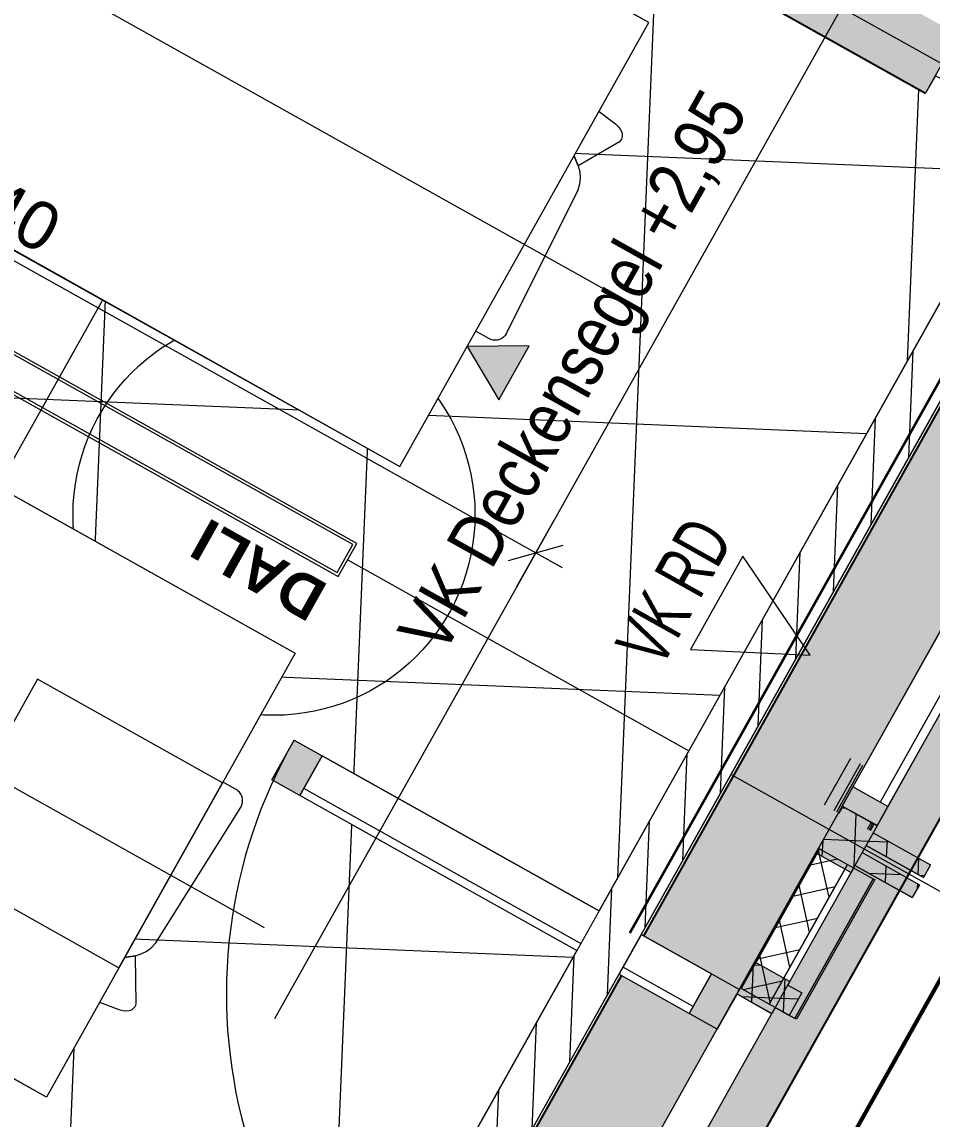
# Model space of a CAD drawing. Header units: metres. Extents: x -27.1 to 50.1, y 105.7 to 163.4.
# Drawn here: x 0.913 to 2.611, y 131.732 to 133.781 of the extents above; entities that cross this region are included whole.
import ezdxf

# ---------------------------------------------------------------- set-up
doc = ezdxf.new("R2010")
doc.units = ezdxf.units.M
doc.header["$MEASUREMENT"] = 0
for name, pattern in [('Achse', [0.0023, 0.0015, -0.0008]), ('Punktlinie', [0.0035, 0, -0.0035]), ('Strichlinie_ eng', [0.0023, 0.0015, -0.0008]), ('Strichpunktlinie', [0.006703, 0.003528, -0.001764, 0, -0.001411]), ('Wipeout_Contour', [1, 0, -1])]:
    doc.linetypes.add(name, pattern=pattern)
for name, color, linetype in [('00  Raster', 7, 'Continuous'), ('00  Raster Ausbau', 7, 'Continuous'), ('10  Fassade', 7, 'Continuous'), ('10  Fassade_Deckschraffur', 7, 'Continuous'), ('10  Fassade_Schnittschraffur', 7, 'Continuous'), ('10  Wand Massiv_Deckschraffur', 7, 'Continuous'), ('10  Wand Massiv_Fenster', 7, 'Continuous'), ('20  Deckensegel', 7, 'Continuous'), ('20  Deckenspiegel + Einbauten', 7, 'Continuous'), ('20  Möbel', 7, 'Continuous'), ('40  Bemaßung 1_ 50 Deckenspiegel', 7, 'Continuous'), ('40  Text Deckenspiegel', 7, 'Continuous'), ('40  Text Statik', 7, 'Continuous'), ('Neubau_20  Decke Abhangdecke', 7, 'Continuous'), ('Neubau_20  Decke Abhangdecke_Deckschraffur', 7, 'Continuous'), ('Neubau_20  Deckenspiegel + Einbauten', 7, 'Continuous'), ('Neubau_20 Wand Leichtbau MIETERAUSBAU', 7, 'Continuous'), ('Neubau_20 Wand Leichtbau MIETERAUSBAU_Schnittschraffur', 7, 'Continuous'), ('Neubau_40  Text Deckenspiegel', 7, 'Continuous'), ('Neubau_40  Text Statik', 7, 'Continuous')]:
    doc.layers.add(name, color=color, linetype=linetype)
doc.styles.add('ERSTELLTER_STIL_1', font='arial.ttf')
doc.styles.add('ERSTELLTER_STIL_2', font='arial.ttf')
doc.styles.add('ERSTELLTER_STIL_3', font='')
doc.styles.get('ERSTELLTER_STIL_3').set_extended_font_data('Arial Narrow')
pattern_1 = [(87.605446, (0, 0), (-0.059947608, 0.00250684), []), (177.605446, (0, 0), (0.00250684, 0.059947608), [])]

msp = doc.modelspace()

# ---------------------------------------------------------------- wipeouts: each hides what was drawn before it
at = {"color": 254, "linetype": 'Wipeout_Contour', "lineweight": 0, "ltscale": 578.896248}
msp.add_wipeout([(1.5068, 161.8649), (-18.3925, 126.3498), (-18.2219, 126.2542), (1.6769, 161.7686)], dxfattribs=at).dxf.layer = '10  Fassade_Deckschraffur'

# ---------------------------------------------------------------- next in the draw order: wipeouts: each hides what was drawn before it
at = {"color": 254, "linetype": 'Wipeout_Contour', "lineweight": 0, "ltscale": 579.750368}
msp.add_wipeout([(1.2236, 162.0253), (-18.6764, 126.5088), (-18.6188, 126.4766), (1.2811, 161.9927)], dxfattribs=at).dxf.layer = '10  Fassade_Deckschraffur'

# ---------------------------------------------------------------- next in the draw order: wipeouts: each hides what was drawn before it
at = {"color": 254, "linetype": 'Wipeout_Contour', "lineweight": 0, "ltscale": 579.478915}
msp.add_wipeout([(-18.4602, 126.3877), (1.4393, 161.9032), (1.2811, 161.9927), (-18.6188, 126.4766)], dxfattribs=at).dxf.layer = '10  Fassade_Deckschraffur'

# ---------------------------------------------------------------- next in the draw order: wipeouts: each hides what was drawn before it
at = {"color": 254, "linetype": 'Wipeout_Contour', "lineweight": 0, "ltscale": 579.276268}
msp.add_wipeout([(1.4393, 161.9032), (-18.4602, 126.3877), (-18.4575, 126.3862), (1.4419, 161.9017)], dxfattribs=at).dxf.layer = '10  Fassade_Deckschraffur'

# ---------------------------------------------------------------- next in the draw order: wipeouts: each hides what was drawn before it
at = {"color": 254, "linetype": 'Wipeout_Contour', "lineweight": 0, "ltscale": 579.199344}
msp.add_wipeout([(1.4446, 161.9001), (-18.4548, 126.3847), (-18.4016, 126.3549), (1.4977, 161.8701)], dxfattribs=at).dxf.layer = '10  Fassade_Deckschraffur'

# ---------------------------------------------------------------- next in the draw order: wipeouts: each hides what was drawn before it
at = {"color": 254, "linetype": 'Wipeout_Contour', "lineweight": 0, "ltscale": 579.127053}
msp.add_wipeout([(-18.3972, 126.3524), (1.5021, 161.8676), (1.4977, 161.8701), (-18.4016, 126.3549)], dxfattribs=at).dxf.layer = '10  Fassade_Deckschraffur'

# ---------------------------------------------------------------- next in the draw order: wipeouts: each hides what was drawn before it
at = {"color": 254, "linetype": 'Wipeout_Contour', "lineweight": 0, "ltscale": 579.115674}
msp.add_wipeout([(1.5021, 161.8676), (-18.3972, 126.3524), (-18.3925, 126.3498), (1.5068, 161.8649)], dxfattribs=at).dxf.layer = '10  Fassade_Deckschraffur'

# ---------------------------------------------------------------- next in the draw order: wipeouts: each hides what was drawn before it
at = {"color": 254, "linetype": 'Wipeout_Contour', "lineweight": 0, "ltscale": 557.174827}
msp.add_wipeout([(11.1047, 148.1939), (0.9449, 130.0612), (1.1155, 129.9656), (11.2753, 148.0983)], dxfattribs=at).dxf.layer = '10  Fassade_Deckschraffur'

# ---------------------------------------------------------------- next in the draw order: linework, layer by layer
at = {"layer": '20  Möbel', "color": 9, "linetype": 'Continuous', "lineweight": 18, "ltscale": 1000, "flags": 128}
msp.add_lwpolyline([(0.7835, 133.4227), (1.0517, 133.2894), (1.0551, 133.287), (1.058, 133.2842), (1.0604, 133.2808), (1.0622, 133.2771), (1.0633, 133.2731), (1.0637, 133.269), (1.0634, 133.2648), (1.0624, 133.2608), (1.0606, 133.257), (0.8838, 132.9414)], dxfattribs=at)

# ---------------------------------------------------------------- next in the draw order: wipeouts: each hides what was drawn before it
at = {"color": 254, "linetype": 'Wipeout_Contour', "lineweight": 0, "ltscale": 556.471619}
msp.add_wipeout([(11.5016, 147.9715), (1.3418, 129.8388), (1.3994, 129.8065), (11.5592, 147.9392)], dxfattribs=at).dxf.layer = '10  Fassade_Deckschraffur'

# ---------------------------------------------------------------- next in the draw order: wipeouts: each hides what was drawn before it
at = {"color": 254, "linetype": 'Wipeout_Contour', "lineweight": 0, "ltscale": 556.861201}
msp.add_wipeout([(11.3404, 148.0618), (1.1805, 129.9291), (1.1832, 129.9277), (11.343, 148.0604)], dxfattribs=at).dxf.layer = '10  Fassade_Deckschraffur'

# ---------------------------------------------------------------- next in the draw order: wipeouts: each hides what was drawn before it
at = {"color": 254, "linetype": 'Wipeout_Contour', "lineweight": 0, "ltscale": 556.694508}
msp.add_wipeout([(1.1832, 129.9277), (1.3418, 129.8388), (11.5016, 147.9715), (11.343, 148.0604)], dxfattribs=at).dxf.layer = '10  Fassade_Deckschraffur'

# ---------------------------------------------------------------- next in the draw order: wipeouts: each hides what was drawn before it
at = {"color": 254, "linetype": 'Wipeout_Contour', "lineweight": 0, "ltscale": 556.924558}
msp.add_wipeout([(11.2844, 148.0932), (1.1246, 129.9605), (1.1778, 129.9307), (11.3376, 148.0634)], dxfattribs=at).dxf.layer = '10  Fassade_Deckschraffur'

# ---------------------------------------------------------------- next in the draw order: wipeouts: each hides what was drawn before it
at = {"color": 254, "linetype": 'Wipeout_Contour', "lineweight": 0, "ltscale": 556.984181}
msp.add_wipeout([(1.1246, 129.9605), (11.2844, 148.0932), (11.28, 148.0957), (1.1202, 129.963)], dxfattribs=at).dxf.layer = '10  Fassade_Deckschraffur'

# ---------------------------------------------------------------- next in the draw order: wipeouts: each hides what was drawn before it
at = {"color": 254, "linetype": 'Wipeout_Contour', "lineweight": 0, "ltscale": 556.993566}
msp.add_wipeout([(1.1155, 129.9656), (1.1202, 129.963), (11.28, 148.0957), (11.2753, 148.0983)], dxfattribs=at).dxf.layer = '10  Fassade_Deckschraffur'

# ---------------------------------------------------------------- next in the draw order: hatches: boundary and pattern name
at = {"layer": '10  Fassade_Schnittschraffur', "linetype": 'Continuous', "lineweight": 0, "true_color": 0xffffff}
msp.add_hatch(color=7, dxfattribs=at).paths.add_polyline_path([(2.6084, 132.2068), (2.5016, 132.2667), (2.4881, 132.2427), (2.595, 132.1829)])
at = {"layer": '10  Fassade_Schnittschraffur', "linetype": 'Continuous', "lineweight": 13, "true_color": 0x000100}
h = msp.add_hatch(dxfattribs=at)
h.set_pattern_fill('Dämmung__hart_1_0001', color=98, style=0, pattern_type=2)
h.set_pattern_definition(pattern_1)
h.paths.add_polyline_path([(2.6084, 132.2068), (2.5016, 132.2667), (2.4881, 132.2427), (2.595, 132.1829)])
at = {"layer": '10  Wand Massiv_Deckschraffur', "linetype": 'Continuous', "lineweight": 0, "true_color": 0xffffff}
msp.add_hatch(color=7, dxfattribs=at).paths.add_polyline_path([(1.272, 129.8779), (11.4318, 148.0106), (11.2573, 148.1084), (11.1047, 148.1939), (0.9448, 130.0612), (1.0975, 129.9757)])
at = {"layer": 'Neubau_20  Decke Abhangdecke_Deckschraffur', "linetype": 'Continuous', "lineweight": 18, "true_color": 0xdcff15}
h = msp.add_hatch(dxfattribs=at)
h.set_pattern_fill('Bauliche_Anlagen__geplan_55', color=60, style=0, pattern_type=2)
h.set_pattern_definition([(87.60545, (0, 0), (-0.4995634, 0.0208903), []), (177.60545, (0, 0), (0.0208903, 0.4995634), [])])
h.paths.add_polyline_path([(-2.0726, 136.2653), (-3.9973, 132.8303), (0.6744, 130.2127), (0.862, 130.1076), (2.805, 133.5754), (2.6174, 133.6805), (2.5991, 133.6478)])
at = {"layer": 'Neubau_20 Wand Leichtbau MIETERAUSBAU_Schnittschraffur', "linetype": 'Continuous', "lineweight": 18}
msp.add_hatch(color=9, dxfattribs=at).paths.add_polyline_path([(-2.0726, 136.2653), (2.5991, 133.6478), (2.6602, 133.7568), (-2.0115, 136.3744)])
at = {"layer": 'Neubau_40  Text Deckenspiegel', "linetype": 'Continuous', "lineweight": 0, "true_color": 0xffffff}
msp.add_hatch(color=7, dxfattribs=at).paths.add_polyline_path([(1.7437, 133.1748), (1.8027, 133.0755), (1.8592, 133.1763)])

# ---------------------------------------------------------------- next in the draw order: linework, layer by layer
at = {"layer": '00  Raster Ausbau', "color": 9, "linetype": 'Achse', "lineweight": 18, "ltscale": 1000}
msp.add_line((3.0527, 133.4652), (2.1803, 133.954), dxfattribs=at)
at = {"layer": '10  Fassade', "color": 255, "linetype": 'Punktlinie', "lineweight": 18, "ltscale": 1000}
msp.add_line((11.2573, 148.1084), (1.0975, 129.9757), dxfattribs=at)
at = {"layer": '10  Fassade', "color": 7, "linetype": 'Continuous', "lineweight": 13, "ltscale": 1000}
for p, q in [((2.5016, 132.2667), (2.6084, 132.2068)), ((2.4881, 132.2427), (2.4808, 132.2296)), ((2.4808, 132.2296), (2.5877, 132.1698)), ((2.4881, 132.2427), (2.595, 132.1829)), ((2.6084, 132.2068), (2.595, 132.1829)), ((2.5877, 132.1698), (2.5742, 132.1458)), ((2.3684, 131.9677), (2.3449, 131.9258))]:
    msp.add_line(p, q, dxfattribs=at)
at = {"layer": '10  Fassade', "color": 255, "linetype": 'Punktlinie', "lineweight": 18, "ltscale": 1000, "flags": 128}
for points in [[(11.1047, 148.1939), (0.9449, 130.0612)], [(11.2753, 148.0983), (1.1155, 129.9656)], [(11.28, 148.0957), (1.1202, 129.963)], [(11.2844, 148.0932), (1.1246, 129.9605)], [(11.3376, 148.0634), (1.1778, 129.9307)], [(11.3404, 148.0618), (1.1805, 129.9291)], [(11.343, 148.0604), (1.1832, 129.9277)], [(11.5016, 147.9715), (1.3418, 129.8388)], [(11.5592, 147.9392), (1.3994, 129.8065)]]:
    msp.add_lwpolyline(points, dxfattribs=at)
at = {"layer": '10  Fassade', "color": 7, "linetype": 'Strichlinie_ eng', "lineweight": 18, "ltscale": 1000, "flags": 128}
for points in [[(1.1237, 129.961), (1.545, 130.713), (1.7591, 131.0951), (2.2638, 131.9959), (2.419, 132.2728), (2.8648, 133.0685), (3.0789, 133.4506), (3.5836, 134.3513), (3.7388, 134.6283), (4.1846, 135.4239), (4.3987, 135.806), (4.9034, 136.7068), (5.0586, 136.9838), (5.5044, 137.7794), (5.7185, 138.1615), (6.2231, 139.0622), (6.3783, 139.3392), (6.8241, 140.1349), (7.0382, 140.517), (7.5429, 141.4177), (7.6981, 141.6947), (8.1439, 142.4903), (8.358, 142.8724), (8.8627, 143.7732), (9.0179, 144.0502), (9.4637, 144.8458), (9.6778, 145.2279), (10.1825, 146.1286), (10.3377, 146.4056), (10.7834, 147.2012), (10.9975, 147.5833), (11.2835, 148.0937)], [(1.1891, 129.9243), (1.6105, 130.6763), (1.8246, 131.0585), (2.3293, 131.9592), (2.4844, 132.2362), (2.9302, 133.0318), (3.1443, 133.4139), (3.649, 134.3147), (3.8042, 134.5916), (4.25, 135.3873), (4.4641, 135.7694), (4.9688, 136.6701), (5.124, 136.9471), (5.5698, 137.7427), (5.7839, 138.1248), (6.2886, 139.0256), (6.4438, 139.3026), (6.8896, 140.0982), (7.1037, 140.4803), (7.6083, 141.381), (7.7635, 141.658), (8.2093, 142.4537), (8.4234, 142.8358), (8.9281, 143.7365), (9.0833, 144.0135), (9.5291, 144.8091), (9.7432, 145.1912), (10.2479, 146.092), (10.4031, 146.369), (10.8489, 147.1646), (11.063, 147.5467), (11.3489, 148.057)], [(2.5016, 132.2667), (2.6084, 132.2068)], [(2.4808, 132.2296), (2.5877, 132.1698)], [(2.595, 132.1829), (2.4881, 132.2427)], [(2.5742, 132.1458), (2.4673, 132.2057)], [(2.6084, 132.2068), (2.595, 132.1829)], [(2.5877, 132.1698), (2.5742, 132.1458)], [(2.3422, 131.9823), (2.3684, 131.9677)], [(2.3684, 131.9677), (2.3449, 131.9258)], [(2.3449, 131.9258), (2.3187, 131.9404)]]:
    msp.add_lwpolyline(points, dxfattribs=at)
at = {"layer": '10  Wand Massiv_Fenster', "color": 7, "linetype": 'Continuous', "lineweight": 25, "ltscale": 1000}
for p, q in [((11.1047, 148.1939), (0.9448, 130.0612)), ((11.4318, 148.0106), (1.272, 129.8779))]:
    msp.add_line(p, q, dxfattribs=at)
at = {"layer": '20  Möbel', "color": 9, "linetype": 'Continuous', "lineweight": 18, "ltscale": 1000, "flags": 128}
for points in [[(1.8873, 133.682), (1.9351, 133.6525), (1.9828, 133.6194), (2.0207, 133.5906), (2.0255, 133.5855), (2.0293, 133.5805), (2.0322, 133.575), (2.0329, 133.5724), (2.0332, 133.5696), (2.0331, 133.5669), (2.0325, 133.5642), (2.0314, 133.5617), (2.03, 133.5594), (2.0282, 133.5573), (1.9508, 133.5119), (1.9396, 133.5396), (1.9234, 133.5649), (1.9029, 133.5868), (1.8786, 133.6046), (1.7734, 133.6636), (1.7456, 133.675), (1.7162, 133.681), (1.6862, 133.6816), (1.6566, 133.6767), (1.655, 133.7664), (1.6558, 133.769), (1.657, 133.7715), (1.6586, 133.7737), (1.6606, 133.7756), (1.6628, 133.7772), (1.6653, 133.7783), (1.668, 133.7791), (1.6741, 133.7795), (1.6804, 133.7789), (1.6872, 133.7774), (1.7316, 133.7602), (1.7848, 133.7368), (1.8348, 133.7114)], [(1.8786, 133.6046), (1.9029, 133.5868), (1.9234, 133.5649), (1.9396, 133.5396), (1.9508, 133.5119), (1.9538, 133.5007), (1.9547, 133.4892), (1.9534, 133.4777), (1.95, 133.4667), (1.8166, 133.1985), (1.8143, 133.1951), (1.8114, 133.1922), (1.8081, 133.1898), (1.8043, 133.188), (1.8003, 133.1869), (1.7962, 133.1865), (1.7921, 133.1868), (1.7881, 133.1878), (1.7843, 133.1895), (1.4686, 133.3664), (1.4652, 133.3687), (1.4622, 133.3716), (1.4598, 133.375), (1.458, 133.3787), (1.4569, 133.3827), (1.4564, 133.3868), (1.4567, 133.3909), (1.4577, 133.3949), (1.4594, 133.3986), (1.6185, 133.6524), (1.6261, 133.661), (1.6352, 133.6681), (1.6455, 133.6734), (1.6566, 133.6767), (1.6862, 133.6816), (1.7162, 133.681), (1.7456, 133.675), (1.7734, 133.6636), (1.8786, 133.6046)]]:
    msp.add_lwpolyline(points, close=True, dxfattribs=at)
for points in [[(0.9025, 132.1093), (1.0078, 132.0503), (1.0078, 132.0503), (1.0356, 132.039), (1.065, 132.0329), (1.095, 132.0323), (1.1246, 132.0372), (1.1356, 132.0405), (1.1459, 132.0458), (1.155, 132.0529), (1.1626, 132.0615), (1.3217, 132.3153), (1.3234, 132.319), (1.3244, 132.323), (1.3247, 132.3271), (1.3243, 132.3312), (1.3231, 132.3352), (1.3213, 132.3389), (1.3189, 132.3423), (1.3159, 132.3452), (1.3125, 132.3475), (0.9968, 132.5244), (0.9931, 132.5261), (0.989, 132.5271), (0.9849, 132.5274), (0.9808, 132.527), (0.9768, 132.5259), (0.9731, 132.5241), (0.9697, 132.5217), (0.9669, 132.5188), (0.9645, 132.5154), (0.8312, 132.2472)], [(0.8938, 132.0319), (0.9463, 132.0025), (0.9964, 131.9772), (1.0496, 131.9537), (1.0939, 131.9365), (1.1008, 131.935), (1.107, 131.9344), (1.1132, 131.9348), (1.1158, 131.9356), (1.1183, 131.9367), (1.1206, 131.9383), (1.1225, 131.9402), (1.1241, 131.9424), (1.1254, 131.9449), (1.1262, 131.9475), (1.1246, 132.0372), (1.095, 132.0323), (1.065, 132.0329), (1.0356, 132.039), (1.0078, 132.0503), (0.9025, 132.1093)]]:
    msp.add_lwpolyline(points, dxfattribs=at)
at = {"layer": '20  Möbel', "color": 9, "linetype": 'Continuous', "lineweight": 18, "ltscale": 1000}
msp.add_circle((1.3832, 132.8611), 0.375, dxfattribs=at)
at = {"layer": 'Neubau_20  Decke Abhangdecke', "color": 7, "linetype": 'Continuous', "lineweight": 13, "ltscale": 1000, "flags": 128}
msp.add_lwpolyline([(-2.0726, 136.2653), (-3.9973, 132.8303), (0.6744, 130.2127), (0.862, 130.1076), (2.805, 133.5754), (2.6174, 133.6805), (2.5991, 133.6478)], close=True, dxfattribs=at)
at = {"layer": 'Neubau_20 Wand Leichtbau MIETERAUSBAU', "color": 7, "linetype": 'Continuous', "lineweight": 25, "ltscale": 1000, "flags": 128}
msp.add_lwpolyline([(-2.0726, 136.2653), (2.5991, 133.6478)], dxfattribs=at)
at = {"layer": 'Neubau_20 Wand Leichtbau MIETERAUSBAU', "color": 7, "linetype": 'Continuous', "lineweight": 13, "ltscale": 1000, "flags": 128}
msp.add_lwpolyline([(2.6602, 133.7568), (2.5991, 133.6478)], dxfattribs=at)
at = {"layer": 'Neubau_40  Text Deckenspiegel', "color": 7, "linetype": 'Continuous', "lineweight": 18, "ltscale": 1000, "flags": 128}
msp.add_lwpolyline([(1.7437, 133.1748), (1.8027, 133.0755), (1.8592, 133.1763)], close=True, dxfattribs=at)

# ---------------------------------------------------------------- next in the draw order: texts
at = {"layer": '40  Text Deckenspiegel', "color": 7, "linetype": 'Continuous', "lineweight": 18, "insert": (1.6678, 132.6115), "char_height": 0.1, "attachment_point": 4, "rotation": 60.738, "style": 'ERSTELLTER_STIL_3'}
msp.add_mtext('\\A1;{\\pql;\\fArial Narrow|b0|i0|c0|p38;VK Deckensegel +2,95}', dxfattribs=at)

# ---------------------------------------------------------------- next in the draw order: wipeouts: each hides what was drawn before it
at = {"color": 254, "linetype": 'Wipeout_Contour', "lineweight": 0, "ltscale": 530.720671}
msp.add_wipeout([(2.8404, 133.0249), (2.4435, 132.3165), (2.5089, 132.2798), (2.9058, 132.9882)], dxfattribs=at).dxf.layer = '10  Fassade_Deckschraffur'
at = {"color": 254, "linetype": 'Wipeout_Contour', "lineweight": 0, "ltscale": 528.524243}
msp.add_wipeout([(2.3946, 132.2292), (2.2807, 132.026), (2.3461, 131.9893), (2.46, 132.1926)], dxfattribs=at).dxf.layer = '10  Fassade_Deckschraffur'
at = {"color": 254, "linetype": 'Wipeout_Contour', "lineweight": 0, "ltscale": 526.194503}
msp.add_wipeout([(2.247, 131.9658), (1.7811, 131.1344), (1.8466, 131.0977), (2.3124, 131.9291)], dxfattribs=at).dxf.layer = '10  Fassade_Deckschraffur'

# ---------------------------------------------------------------- next in the draw order: hatches: boundary and pattern name
at = {"layer": '10  Fassade', "linetype": 'Continuous', "lineweight": 0, "true_color": 0xffffff}
for points in [[(2.4012, 132.237), (2.3995, 132.238), (2.2533, 131.9771), (2.2551, 131.9761)], [(2.5042, 132.1793), (2.5015, 132.1808), (2.3554, 131.9199), (2.358, 131.9184)]]:
    msp.add_hatch(color=7, dxfattribs=at).paths.add_polyline_path(points)
at = {"layer": '10  Fassade', "linetype": 'Continuous', "lineweight": 13, "true_color": 0x000100}
h = msp.add_hatch(dxfattribs=at)
h.set_pattern_fill('Dämmung__hart_2_0001', color=98, style=0, pattern_type=2)
h.set_pattern_definition([(102.605446, (0, 0), (0.048794801, 0.0109118), []), (192.605446, (0, 0), (-0.0109118, 0.048794801), [])])
h.paths.add_polyline_path([(2.4536, 132.2076), (2.4012, 132.237), (2.2551, 131.9761), (2.3074, 131.9468)])
at = {"layer": '10  Fassade_Schnittschraffur', "linetype": 'Continuous', "lineweight": 0, "true_color": 0xffffff}
for points in [[(2.5742, 132.1458), (2.5877, 132.1698), (2.4808, 132.2296), (2.4673, 132.2057)], [(2.3124, 131.9291), (2.3187, 131.9404), (2.3422, 131.9823), (2.3461, 131.9893), (2.2807, 132.026), (2.247, 131.9658)], [(2.3187, 131.9404), (2.3449, 131.9258), (2.3684, 131.9677), (2.3422, 131.9823)], [(2.2469, 131.9656), (2.3123, 131.9289), (2.247, 131.9658)]]:
    msp.add_hatch(color=7, dxfattribs=at).paths.add_polyline_path(points)
at = {"layer": '10  Fassade_Schnittschraffur', "linetype": 'Continuous', "lineweight": 13, "true_color": 0x000100}
h = msp.add_hatch(dxfattribs=at)
h.set_pattern_fill('Dämmung__hart_1_0001', color=98, style=0, pattern_type=2)
h.set_pattern_definition(pattern_1)
h.paths.add_polyline_path([(2.5742, 132.1458), (2.5877, 132.1698), (2.4808, 132.2296), (2.4673, 132.2057)])
h = msp.add_hatch(dxfattribs=at)
h.set_pattern_fill('Dämmung__hart_1_0001', color=98, style=0, pattern_type=2)
h.set_pattern_definition(pattern_1)
h.paths.add_polyline_path([(2.3124, 131.9291), (2.3187, 131.9404), (2.3422, 131.9823), (2.3461, 131.9893), (2.2807, 132.026), (2.247, 131.9658)])
h = msp.add_hatch(dxfattribs=at)
h.set_pattern_fill('Dämmung__hart_1_0001', color=98, style=0, pattern_type=2)
h.set_pattern_definition(pattern_1)
h.paths.add_polyline_path([(2.3187, 131.9404), (2.3449, 131.9258), (2.3684, 131.9677), (2.3422, 131.9823)])

# ---------------------------------------------------------------- next in the draw order: linework, layer by layer
at = {"layer": '10  Fassade', "color": 7, "linetype": 'Continuous', "lineweight": 13, "ltscale": 1000}
for p, q in [((2.4435, 132.3165), (2.3946, 132.2292)), ((2.5089, 132.2798), (2.5016, 132.2667)), ((2.3946, 132.2292), (2.46, 132.1926)), ((2.4673, 132.2057), (2.46, 132.1926)), ((2.4673, 132.2057), (2.5742, 132.1458)), ((2.2807, 132.026), (2.247, 131.9658)), ((2.2807, 132.026), (2.3461, 131.9893)), ((2.3461, 131.9893), (2.3422, 131.9823)), ((2.3422, 131.9823), (2.3684, 131.9677)), ((2.247, 131.9658), (2.3124, 131.9291)), ((2.3187, 131.9404), (2.3124, 131.9291)), ((2.3187, 131.9404), (2.3449, 131.9258))]:
    msp.add_line(p, q, dxfattribs=at)
at = {"layer": '10  Fassade', "color": 7, "linetype": 'Continuous', "lineweight": 18, "ltscale": 1000, "flags": 128}
for points in [[(2.4435, 132.3165), (2.8404, 133.0249)], [(2.5089, 132.2798), (2.9058, 132.9882)], [(2.2807, 132.026), (2.3946, 132.2292)], [(2.3461, 131.9893), (2.46, 132.1926)], [(1.7811, 131.1344), (2.247, 131.9658)], [(1.8466, 131.0977), (2.3124, 131.9291)]]:
    msp.add_lwpolyline(points, dxfattribs=at)
for points in [[(2.4012, 132.237), (2.2551, 131.9761), (2.2533, 131.9771), (2.3995, 132.238)], [(2.4536, 132.2076), (2.3074, 131.9468), (2.2551, 131.9761), (2.4012, 132.237)], [(2.5015, 132.1808), (2.3554, 131.9199), (2.3074, 131.9468), (2.4536, 132.2076)], [(2.5042, 132.1793), (2.358, 131.9184), (2.3554, 131.9199), (2.5015, 132.1808)], [(2.247, 131.9658), (2.3123, 131.9289)]]:
    msp.add_lwpolyline(points, close=True, dxfattribs=at)

# ---------------------------------------------------------------- next in the draw order: wipeouts: each hides what was drawn before it
at = {"color": 254, "linetype": 'Wipeout_Contour', "lineweight": 0, "ltscale": 530.720491}
msp.add_wipeout([(2.8857, 132.9522), (2.8202, 132.9889), (2.4636, 132.3524), (2.529, 132.3157)], dxfattribs=at).dxf.layer = '10  Fassade_Deckschraffur'
at = {"color": 254, "linetype": 'Wipeout_Contour', "lineweight": 0, "ltscale": 528.735414}
msp.add_wipeout([(2.1579, 131.9295), (2.1994, 132.0036), (1.4731, 132.4106), (1.4315, 132.3365)], dxfattribs=at).dxf.layer = '10  Fassade_Schnittschraffur'

# ---------------------------------------------------------------- next in the draw order: hatches: boundary and pattern name
at = {"layer": '10  Fassade_Schnittschraffur', "linetype": 'Continuous', "lineweight": 0, "true_color": 0xffffff}
for points in [[(1.4315, 132.3365), (1.4731, 132.4106), (1.4207, 132.4399), (1.3792, 132.3658)], [(2.509, 132.28), (2.529, 132.3157), (2.4636, 132.3524), (2.4436, 132.3166)], [(2.46, 132.1926), (2.4673, 132.2057), (2.4808, 132.2296), (2.4881, 132.2427), (2.5016, 132.2667), (2.5089, 132.2798), (2.4435, 132.3165), (2.3946, 132.2292)], [(2.4435, 132.3165), (2.5089, 132.2798), (2.4436, 132.3166)], [(2.2102, 131.9002), (2.2518, 131.9743), (2.1994, 132.0036), (2.1579, 131.9295)]]:
    msp.add_hatch(color=7, dxfattribs=at).paths.add_polyline_path(points)
at = {"layer": '10  Fassade_Schnittschraffur', "linetype": 'Continuous', "lineweight": 13, "true_color": 0x000100}
h = msp.add_hatch(dxfattribs=at)
h.set_pattern_fill('Dämmung__hart_1_0001', color=98, style=0, pattern_type=2)
h.set_pattern_definition(pattern_1)
h.paths.add_polyline_path([(2.46, 132.1926), (2.4673, 132.2057), (2.4808, 132.2296), (2.4881, 132.2427), (2.5016, 132.2667), (2.5089, 132.2798), (2.4435, 132.3165), (2.3946, 132.2292)])

# ---------------------------------------------------------------- next in the draw order: linework, layer by layer
at = {"layer": '00  Raster Ausbau', "color": 251, "linetype": 'Achse', "lineweight": 18, "ltscale": 1000, "true_color": 0x5f5f5f}
msp.add_line((2.3928, 132.2875), (1.5205, 132.7763), dxfattribs=at)
at = {"layer": '10  Fassade', "color": 7, "linetype": 'Continuous', "lineweight": 18, "ltscale": 1000}
for p, q in [((2.8202, 132.9889), (2.4636, 132.3524)), ((2.8708, 132.9606), (2.5142, 132.3241)), ((2.529, 132.3157), (2.8857, 132.9522)), ((2.1994, 132.0036), (1.4731, 132.4106)), ((2.1579, 131.9295), (1.4315, 132.3365)), ((2.1652, 131.9426), (1.4388, 132.3496))]:
    msp.add_line(p, q, dxfattribs=at)
at = {"layer": '10  Fassade', "color": 7, "linetype": 'Continuous', "lineweight": 13, "ltscale": 1000}
msp.add_line((2.4435, 132.3165), (2.5089, 132.2798), dxfattribs=at)
at = {"layer": '10  Fassade', "color": 7, "linetype": 'Continuous', "lineweight": 18, "ltscale": 1000, "flags": 128}
for points in [[(1.4315, 132.3365), (1.3792, 132.3658), (1.4207, 132.4399), (1.4731, 132.4106)], [(2.1579, 131.9295), (1.4315, 132.3365), (1.4731, 132.4106), (2.1994, 132.0036)], [(2.509, 132.28), (2.529, 132.3157), (2.4636, 132.3524), (2.4436, 132.3166)], [(2.5089, 132.2798), (2.5091, 132.2802), (2.4436, 132.3166)], [(2.2102, 131.9002), (2.1579, 131.9295), (2.1994, 132.0036), (2.2518, 131.9743)]]:
    msp.add_lwpolyline(points, close=True, dxfattribs=at)
at = {"layer": '10  Fassade', "color": 7, "linetype": 'Continuous', "lineweight": 13, "ltscale": 1000}
msp.add_arc((2.2469, 131.9656), 0.9526, 150.1365, 240.738, dxfattribs=at)

# ---------------------------------------------------------------- next in the draw order: wipeouts: each hides what was drawn before it
at = {"color": 254, "linetype": 'Wipeout_Contour', "lineweight": 0, "ltscale": 523.831421}
msp.add_wipeout([(2.6921, 132.1138), (1.3773, 129.7671), (1.3807, 129.7651), (2.6956, 132.1119)], dxfattribs=at).dxf.layer = '10  Fassade_Deckschraffur'

# ---------------------------------------------------------------- next in the draw order: linework, layer by layer
at = {"layer": '00  Raster Ausbau', "color": 251, "linetype": 'Achse', "lineweight": 18, "ltscale": 1000, "true_color": 0x5f5f5f}
msp.add_line((3.2652, 131.7987), (2.3928, 132.2875), dxfattribs=at)
at = {"layer": '10  Fassade', "color": 7, "linetype": 'Continuous', "lineweight": 25, "ltscale": 1000, "flags": 128}
for points in [[(1.3773, 129.7671), (2.6921, 132.1138)], [(1.3807, 129.7651), (2.6956, 132.1119)]]:
    msp.add_lwpolyline(points, dxfattribs=at)

# ---------------------------------------------------------------- next in the draw order: wipeouts: each hides what was drawn before it
at = {"color": 254, "linetype": 'Wipeout_Contour', "lineweight": 0, "ltscale": 527.348542}
msp.add_wipeout([(2.8835, 133.5314), (2.805, 133.5754), (0.862, 130.1076), (0.9405, 130.0637)], dxfattribs=at).dxf.layer = 'Neubau_20  Deckenspiegel + Einbauten'

# ---------------------------------------------------------------- next in the draw order: hatches: boundary and pattern name
at = {"layer": 'Neubau_20  Deckenspiegel + Einbauten', "linetype": 'Continuous', "lineweight": 0, "true_color": 0x000000}
h = msp.add_hatch(dxfattribs=at)
h.set_pattern_fill('Mauerwerk_0001', color=18, style=0, pattern_type=2)
h.set_pattern_definition([(87.605446, (0, 0), (-0.06494324, 0.002715745), [])])
h.paths.add_polyline_path([(2.8835, 133.5314), (2.805, 133.5754), (0.862, 130.1076), (0.9405, 130.0637)])

# ---------------------------------------------------------------- next in the draw order: linework, layer by layer
at = {"layer": '40  Bemaßung 1_ 50 Deckenspiegel', "color": 7, "linetype": 'Continuous', "lineweight": 13, "ltscale": 1000}
for p, q in [((1.8373, 132.7281), (1.906, 132.8507)), ((1.8206, 132.775), (1.9227, 132.8038)), ((1.8717, 132.7894), (1.9207, 132.7619))]:
    msp.add_line(p, q, dxfattribs=at)
at = {"layer": 'Neubau_20  Deckenspiegel + Einbauten', "color": 7, "linetype": 'Continuous', "lineweight": 13, "ltscale": 1000}
for p, q in [((0.862, 130.1076), (2.805, 133.5754)), ((2.8835, 133.5314), (0.9405, 130.0637))]:
    msp.add_line(p, q, dxfattribs=at)
at = {"layer": 'Neubau_20  Deckenspiegel + Einbauten', "color": 181, "linetype": 'Achse', "lineweight": 35, "ltscale": 1000, "true_color": 0xa851ff}
msp.add_line((0.923, 130.0734), (2.866, 133.5412), dxfattribs=at)
at = {"layer": 'Neubau_20  Deckenspiegel + Einbauten', "color": 7, "linetype": 'Continuous', "lineweight": 13, "ltscale": 1000, "flags": 128}
msp.add_lwpolyline([(2.8835, 133.5314), (0.9405, 130.0637), (0.862, 130.1076), (2.805, 133.5754)], close=True, dxfattribs=at)
at = {"layer": 'Neubau_40  Text Statik', "color": 7, "linetype": 'Continuous', "lineweight": 13, "ltscale": 1000}
for p, q in [((2.2581, 132.7835), (2.1603, 132.609)), ((2.3837, 132.5985), (2.2581, 132.7835)), ((2.1603, 132.609), (2.3837, 132.5985))]:
    msp.add_line(p, q, dxfattribs=at)

# ---------------------------------------------------------------- next in the draw order: texts
at = {"layer": '40  Text Statik', "color": 7, "linetype": 'Continuous', "lineweight": 13, "insert": (2.0177, 132.6199), "char_height": 0.1, "attachment_point": 1, "rotation": 60.7393, "style": 'ERSTELLTER_STIL_3'}
msp.add_mtext('\\A1;{\\W0.800000x;\\pql;\\fArial Narrow|b0|i0|c0|p38;VK RD}', dxfattribs=at)

# ---------------------------------------------------------------- next in the draw order: wipeouts: each hides what was drawn before it
at = {"color": 254, "linetype": 'Wipeout_Contour', "lineweight": 0, "ltscale": 535.542768}
msp.add_wipeout([(0.2507, 134.8061), (-0.2137, 133.9773), (1.6183, 132.9508), (2.0827, 133.7796)], dxfattribs=at).dxf.layer = '20  Deckensegel'

# ---------------------------------------------------------------- next in the draw order: linework, layer by layer
at = {"layer": '20  Deckensegel', "color": 7, "linetype": 'Continuous', "lineweight": 18, "ltscale": 1000}
for p, q in [((2.0827, 133.7796), (0.2507, 134.8061)), ((-0.2137, 133.9773), (1.6183, 132.9508)), ((1.6183, 132.9508), (2.0827, 133.7796))]:
    msp.add_line(p, q, dxfattribs=at)
at = {"layer": '20  Deckensegel', "color": 6, "linetype": 'Strichpunktlinie', "lineweight": 18, "ltscale": 1000}
msp.add_line((2.025, 133.2675), (-0.156, 134.4895), dxfattribs=at)
at = {"layer": '20  Deckensegel', "color": 7, "linetype": 'Continuous', "lineweight": 18, "ltscale": 1000, "flags": 128}
msp.add_lwpolyline([(0.2507, 134.8061), (-0.2137, 133.9773), (1.6183, 132.9508), (2.0827, 133.7796)], close=True, dxfattribs=at)

# ---------------------------------------------------------------- next in the draw order: texts
at = {"layer": '20  Deckensegel', "color": 7, "linetype": 'Continuous', "lineweight": 13, "insert": (0.4626, 133.634), "char_height": 0.09, "attachment_point": 4, "rotation": 60.7377, "style": 'ERSTELLTER_STIL_1'}
msp.add_mtext('\\A1;{\\pql;\\fArial|b0|i0|c0|p38;Typ 2aX 95x210}', dxfattribs=at)

# ---------------------------------------------------------------- next in the draw order: wipeouts: each hides what was drawn before it
at = {"color": 254, "linetype": 'Wipeout_Contour', "lineweight": 0, "ltscale": 530.82005}
msp.add_wipeout([(1.4228, 132.6019), (-0.4092, 133.6284), (-0.8736, 132.7996), (0.9584, 131.7731)], dxfattribs=at).dxf.layer = '20  Deckensegel'

# ---------------------------------------------------------------- next in the draw order: linework, layer by layer
at = {"layer": '00  Raster', "color": 7, "linetype": 'Strichpunktlinie', "lineweight": 13, "ltscale": 1000}
msp.add_line((-11.9168, 108.1804), (14.1513, 154.7055), dxfattribs=at)
at = {"layer": '20  Deckensegel', "color": 7, "linetype": 'Continuous', "lineweight": 18, "ltscale": 1000}
for p, q in [((-0.4092, 133.6284), (1.4228, 132.6019)), ((0.9584, 131.7731), (-0.8736, 132.7996)), ((1.4228, 132.6019), (0.9584, 131.7731)), ((0.9419, 132.5538), (0.7483, 132.2083)), ((1.2874, 132.3602), (0.9419, 132.5538)), ((1.0938, 132.0147), (1.2874, 132.3602)), ((0.7483, 132.2083), (1.0938, 132.0147))]:
    msp.add_line(p, q, dxfattribs=at)
at = {"layer": '20  Deckensegel', "color": 6, "linetype": 'Strichpunktlinie', "lineweight": 18, "ltscale": 1000}
msp.add_line((-0.8159, 133.3117), (1.3651, 132.0897), dxfattribs=at)
at = {"layer": '20  Deckensegel', "color": 7, "linetype": 'Continuous', "lineweight": 18, "ltscale": 1000, "flags": 128}
msp.add_lwpolyline([(1.4228, 132.6019), (0.9584, 131.7731), (-0.8736, 132.7996), (-0.4092, 133.6284)], close=True, dxfattribs=at)
at = {"layer": '40  Bemaßung 1_ 50 Deckenspiegel', "color": 7, "linetype": 'Continuous', "lineweight": 13, "ltscale": 1000}
msp.add_line((-0.222, 133.9625), (1.8717, 132.7894), dxfattribs=at)
at = {"layer": 'Neubau_20  Deckenspiegel + Einbauten', "color": 7, "linetype": 'Continuous', "lineweight": 13, "ltscale": 1000, "flags": 128}
for points in [[(-2.1608, 134.7987), (1.5029, 132.745), (1.5376, 132.8069), (-2.126, 134.8606)], [(-2.1533, 134.8008), (1.5008, 132.7525), (1.5302, 132.8048), (-2.1239, 134.8531)]]:
    msp.add_lwpolyline(points, close=True, dxfattribs=at)

# ---------------------------------------------------------------- next in the draw order: texts
at = {"layer": '20  Deckenspiegel + Einbauten', "color": 7, "linetype": 'Continuous', "lineweight": 13, "insert": (1.4483, 132.6587), "char_height": 0.08, "attachment_point": 1, "rotation": 150.7271, "style": 'ERSTELLTER_STIL_2'}
msp.add_mtext('\\A1;{\\pql;\\fArial|b1|i0|c0|p38;DALI}', dxfattribs=at)
at = {"layer": '40  Bemaßung 1_ 50 Deckenspiegel', "color": 7, "linetype": 'Continuous', "lineweight": 13, "insert": (0.7292, 133.4502), "char_height": 0.09, "width": 0.239452, "attachment_point": 7, "rotation": 330.738, "style": 'ERSTELLTER_STIL_1'}
msp.add_mtext('\\A1;{\\pql;\\fArial|b0|i0|c0|p38;2,40}', dxfattribs=at)

doc.saveas('drawing.dxf')
